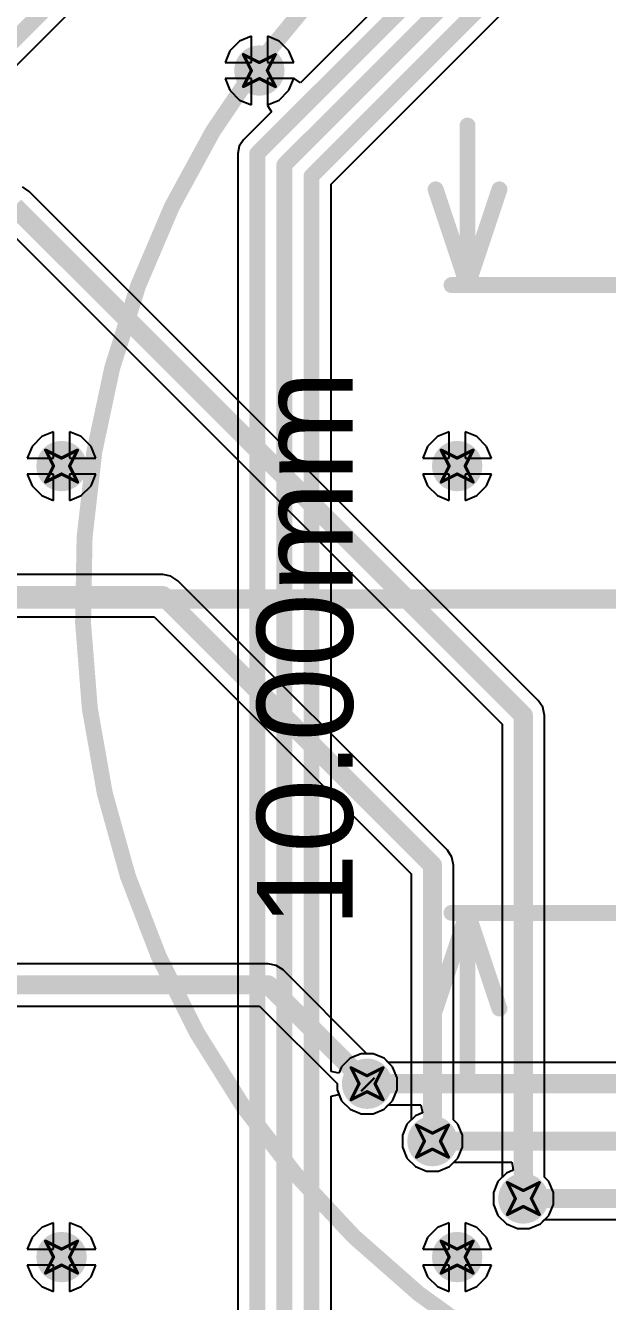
# Model space of a CAD drawing. Header units: inches. Extents: x -48 to 200, y -49 to 27.
# Drawn here: x 1.336 to 1.701, y 0.49 to 1.291 of the extents above; entities that cross this region are included whole.
import ezdxf

# ---------------------------------------------------------------- set-up
doc = ezdxf.new("R2010")
doc.units = ezdxf.units.IN
doc.header["$MEASUREMENT"] = 0
for name, color, linetype in [('Bottom Layer', 5, 'Continuous'), ('Bottom Overlay', 54, 'Continuous'), ('Bottom Solder', 6, 'Continuous'), ('Dimension', 6, 'Continuous'), ('Drill Drawing', 1, 'Continuous'), ('Top Layer', 1, 'Continuous'), ('Top Solder', 216, 'Continuous'), ('Via Holes', 16, 'Continuous')]:
    doc.layers.add(name, color=color, linetype=linetype)
doc.styles.add('Arial', font='', dxfattribs={"height": 0.2})
doc.styles.get('Arial').set_extended_font_data('Arial')

# ---------------------------------------------------------------- blocks, each defined once
blk = doc.blocks.new('RV4NAYSD503A_B_19')
at = {"layer": 'Bottom Overlay', "const_width": 0.01}
blk.add_lwpolyline([(-0.55796, 0.00126, -0.924155), (0.55517, 0.08915)], format="xyb", dxfattribs=at)

msp = doc.modelspace()

# ---------------------------------------------------------------- hatches: boundary and pattern name
at = {"layer": 'Bottom Layer'}
h = msp.add_hatch(color=5, dxfattribs=at)
edge = h.paths.add_edge_path()
edge.add_arc((1.48249, 1.26238), 0.01181, 0, 360)
h = msp.add_hatch(color=5, dxfattribs=at)
edge = h.paths.add_edge_path()
edge.add_arc((1.35847, 1.01435), 0.01181, 0, 360)
h = msp.add_hatch(color=5, dxfattribs=at)
edge = h.paths.add_edge_path()
edge.add_arc((1.6065, 1.01435), 0.01181, 0, 360)
h = msp.add_hatch(color=5, dxfattribs=at)
edge = h.paths.add_edge_path()
edge.add_arc((1.55, 0.627), 0.01181, 0, 360)
h = msp.add_hatch(color=5, dxfattribs=at)
edge = h.paths.add_edge_path()
edge.add_arc((1.591, 0.591), 0.01181, 0, 360)
h = msp.add_hatch(color=5, dxfattribs=at)
edge = h.paths.add_edge_path()
edge.add_arc((1.648, 0.555), 0.01181, 0, 360)
h = msp.add_hatch(color=5, dxfattribs=at)
edge = h.paths.add_edge_path()
edge.add_arc((1.35847, 0.51828), 0.01181, 0, 360)
h = msp.add_hatch(color=5, dxfattribs=at)
edge = h.paths.add_edge_path()
edge.add_arc((1.6065, 0.51828), 0.01181, 0, 360)
at = {"layer": 'Bottom Solder'}
h = msp.add_hatch(color=6, dxfattribs=at)
edge = h.paths.add_edge_path()
edge.add_arc((1.48249, 1.26238), 0.01581, 0, 360)
h = msp.add_hatch(color=6, dxfattribs=at)
edge = h.paths.add_edge_path()
edge.add_arc((1.35847, 1.01435), 0.01581, 0, 360)
h = msp.add_hatch(color=6, dxfattribs=at)
edge = h.paths.add_edge_path()
edge.add_arc((1.6065, 1.01435), 0.01581, 0, 360)
h = msp.add_hatch(color=6, dxfattribs=at)
edge = h.paths.add_edge_path()
edge.add_arc((1.55, 0.627), 0.01581, 0, 360)
h = msp.add_hatch(color=6, dxfattribs=at)
edge = h.paths.add_edge_path()
edge.add_arc((1.591, 0.591), 0.01581, 0, 360)
h = msp.add_hatch(color=6, dxfattribs=at)
edge = h.paths.add_edge_path()
edge.add_arc((1.648, 0.555), 0.01581, 0, 360)
h = msp.add_hatch(color=6, dxfattribs=at)
edge = h.paths.add_edge_path()
edge.add_arc((1.35847, 0.51828), 0.01581, 0, 360)
h = msp.add_hatch(color=6, dxfattribs=at)
edge = h.paths.add_edge_path()
edge.add_arc((1.6065, 0.51828), 0.01581, 0, 360)
at = {"layer": 'Top Layer'}
h = msp.add_hatch(color=1, dxfattribs=at)
edge = h.paths.add_edge_path()
edge.add_arc((1.48249, 1.26238), 0.01181, 0, 360)
h = msp.add_hatch(color=1, dxfattribs=at)
edge = h.paths.add_edge_path()
edge.add_arc((1.35847, 1.01435), 0.01181, 0, 360)
h = msp.add_hatch(color=1, dxfattribs=at)
edge = h.paths.add_edge_path()
edge.add_arc((1.6065, 1.01435), 0.01181, 0, 360)
h = msp.add_hatch(color=1, dxfattribs=at)
edge = h.paths.add_edge_path()
edge.add_arc((1.55, 0.627), 0.01181, 0, 360)
h = msp.add_hatch(color=1, dxfattribs=at)
edge = h.paths.add_edge_path()
edge.add_arc((1.591, 0.591), 0.01181, 0, 360)
h = msp.add_hatch(color=1, dxfattribs=at)
edge = h.paths.add_edge_path()
edge.add_arc((1.648, 0.555), 0.01181, 0, 360)
h = msp.add_hatch(color=1, dxfattribs=at)
edge = h.paths.add_edge_path()
edge.add_arc((1.35847, 0.51828), 0.01181, 0, 360)
h = msp.add_hatch(color=1, dxfattribs=at)
edge = h.paths.add_edge_path()
edge.add_arc((1.6065, 0.51828), 0.01181, 0, 360)
at = {"layer": 'Top Solder'}
h = msp.add_hatch(color=216, dxfattribs=at)
edge = h.paths.add_edge_path()
edge.add_arc((1.48249, 1.26238), 0.01581, 0, 360)
h = msp.add_hatch(color=216, dxfattribs=at)
edge = h.paths.add_edge_path()
edge.add_arc((1.35847, 1.01435), 0.01581, 0, 360)
h = msp.add_hatch(color=216, dxfattribs=at)
edge = h.paths.add_edge_path()
edge.add_arc((1.6065, 1.01435), 0.01581, 0, 360)
h = msp.add_hatch(color=216, dxfattribs=at)
edge = h.paths.add_edge_path()
edge.add_arc((1.55, 0.627), 0.01581, 0, 360)
h = msp.add_hatch(color=216, dxfattribs=at)
edge = h.paths.add_edge_path()
edge.add_arc((1.591, 0.591), 0.01581, 0, 360)
h = msp.add_hatch(color=216, dxfattribs=at)
edge = h.paths.add_edge_path()
edge.add_arc((1.648, 0.555), 0.01581, 0, 360)
h = msp.add_hatch(color=216, dxfattribs=at)
edge = h.paths.add_edge_path()
edge.add_arc((1.35847, 0.51828), 0.01581, 0, 360)
h = msp.add_hatch(color=216, dxfattribs=at)
edge = h.paths.add_edge_path()
edge.add_arc((1.6065, 0.51828), 0.01581, 0, 360)
at = {"layer": 'Via Holes'}
h = msp.add_hatch(color=7, dxfattribs=at)
edge = h.paths.add_edge_path()
edge.add_arc((1.48249, 1.26238), 0.00591, 0, 360)
h = msp.add_hatch(color=7, dxfattribs=at)
edge = h.paths.add_edge_path()
edge.add_arc((1.35847, 1.01435), 0.00591, 0, 360)
h = msp.add_hatch(color=7, dxfattribs=at)
edge = h.paths.add_edge_path()
edge.add_arc((1.6065, 1.01435), 0.00591, 0, 360)
h = msp.add_hatch(color=7, dxfattribs=at)
edge = h.paths.add_edge_path()
edge.add_arc((1.55, 0.627), 0.00591, 0, 360)
h = msp.add_hatch(color=7, dxfattribs=at)
edge = h.paths.add_edge_path()
edge.add_arc((1.591, 0.591), 0.00591, 0, 360)
h = msp.add_hatch(color=7, dxfattribs=at)
edge = h.paths.add_edge_path()
edge.add_arc((1.648, 0.555), 0.00591, 0, 360)
h = msp.add_hatch(color=7, dxfattribs=at)
edge = h.paths.add_edge_path()
edge.add_arc((1.35847, 0.51828), 0.00591, 0, 360)
h = msp.add_hatch(color=7, dxfattribs=at)
edge = h.paths.add_edge_path()
edge.add_arc((1.6065, 0.51828), 0.00591, 0, 360)

# ---------------------------------------------------------------- linework, layer by layer
at = {"layer": 'Bottom Layer'}
for p, q in [((1.47013, 1.28087), (1.464, 1.27473)), ((1.47749, 1.28391), (1.47013, 1.28087)), ((1.47749, 1.26738), (1.47749, 1.28391)), ((1.49484, 1.28087), (1.48749, 1.28391)), ((1.48749, 1.28391), (1.48749, 1.26738)), ((1.50098, 1.27473), (1.49484, 1.28087)), ((1.464, 1.27473), (1.46095, 1.26738)), ((1.50403, 1.26738), (1.50098, 1.27473)), ((1.46095, 1.26738), (1.47749, 1.26738)), ((1.48749, 1.26738), (1.50403, 1.26738)), ((1.47749, 1.25738), (1.46095, 1.25738)), ((1.46095, 1.25738), (1.464, 1.25002)), ((1.47749, 1.24084), (1.47749, 1.25738)), ((1.50403, 1.25738), (1.48749, 1.25738)), ((1.48749, 1.25738), (1.48749, 1.24084)), ((1.50098, 1.25002), (1.50403, 1.25738)), ((1.464, 1.25002), (1.47013, 1.24389)), ((1.49484, 1.24389), (1.50098, 1.25002)), ((1.47013, 1.24389), (1.47749, 1.24084)), ((1.48749, 1.24084), (1.49484, 1.24389)), ((1.3382, 1.18654), (1.3339, 1.18941)), ((1.65737, 0.86737), (1.3382, 1.18654)), ((1.32334, 1.16391), (1.63475, 0.85251)), ((1.34612, 1.03284), (1.33998, 1.0267)), ((1.35347, 1.03588), (1.34612, 1.03284)), ((1.35347, 1.01935), (1.35347, 1.03588)), ((1.37083, 1.03284), (1.36347, 1.03588)), ((1.36347, 1.03588), (1.36347, 1.01935)), ((1.37696, 1.0267), (1.37083, 1.03284)), ((1.59415, 1.03284), (1.58801, 1.0267)), ((1.6015, 1.03588), (1.59415, 1.03284)), ((1.6015, 1.01935), (1.6015, 1.03588)), ((1.61886, 1.03284), (1.6115, 1.03588)), ((1.6115, 1.03588), (1.6115, 1.01935)), ((1.62499, 1.0267), (1.61886, 1.03284)), ((1.33998, 1.0267), (1.33694, 1.01935)), ((1.38001, 1.01935), (1.37696, 1.0267)), ((1.58801, 1.0267), (1.58497, 1.01935)), ((1.62804, 1.01935), (1.62499, 1.0267)), ((1.33694, 1.01935), (1.35347, 1.01935)), ((1.36347, 1.01935), (1.38001, 1.01935)), ((1.58497, 1.01935), (1.6015, 1.01935)), ((1.6115, 1.01935), (1.62804, 1.01935)), ((1.35347, 1.00935), (1.33694, 1.00935)), ((1.33694, 1.00935), (1.33998, 1.00199)), ((1.35347, 0.99281), (1.35347, 1.00935)), ((1.38001, 1.00935), (1.36347, 1.00935)), ((1.36347, 1.00935), (1.36347, 0.99281)), ((1.37696, 1.00199), (1.38001, 1.00935)), ((1.6015, 1.00935), (1.58497, 1.00935)), ((1.58497, 1.00935), (1.58801, 1.00199)), ((1.6015, 0.99281), (1.6015, 1.00935)), ((1.62804, 1.00935), (1.6115, 1.00935)), ((1.6115, 1.00935), (1.6115, 0.99281)), ((1.62499, 1.00199), (1.62804, 1.00935)), ((1.33998, 1.00199), (1.34612, 0.99586)), ((1.37083, 0.99586), (1.37696, 1.00199)), ((1.58801, 1.00199), (1.59415, 0.99586)), ((1.61886, 0.99586), (1.62499, 1.00199)), ((1.34612, 0.99586), (1.35347, 0.99281)), ((1.36347, 0.99281), (1.37083, 0.99586)), ((1.59415, 0.99586), (1.6015, 0.99281)), ((1.6115, 0.99281), (1.61886, 0.99586)), ((1.422, 0.94633), (1.27735, 0.94633)), ((1.42707, 0.94532), (1.422, 0.94633)), ((1.43137, 0.94245), (1.42707, 0.94532)), ((1.60037, 0.77345), (1.43137, 0.94245)), ((1.27735, 0.91982), (1.41651, 0.91982)), ((1.41651, 0.91982), (1.57775, 0.75858)), ((1.66025, 0.86307), (1.65737, 0.86737)), ((1.66125, 0.858), (1.66025, 0.86307)), ((1.66125, 0.56835), (1.66125, 0.858)), ((1.63475, 0.85251), (1.63475, 0.56835)), ((1.60325, 0.76915), (1.60037, 0.77345)), ((1.60425, 0.76407), (1.60325, 0.76915)), ((1.60425, 0.60435), (1.60425, 0.76407)), ((1.57775, 0.75858), (1.57775, 0.60435)), ((1.48802, 0.70223), (1.29694, 0.70223)), ((1.49309, 0.70123), (1.48802, 0.70223)), ((1.49739, 0.69835), (1.49309, 0.70123)), ((1.54993, 0.64581), (1.49739, 0.69835)), ((1.29694, 0.67573), (1.48253, 0.67573)), ((1.48253, 0.67573), (1.53119, 0.62707)), ((1.55374, 0.64581), (1.54993, 0.64581)), ((1.56066, 0.64295), (1.55374, 0.64581)), ((1.56595, 0.63766), (1.56066, 0.64295)), ((1.56881, 0.63074), (1.56595, 0.63766)), ((1.53119, 0.62707), (1.53119, 0.62326)), ((1.56881, 0.62326), (1.56881, 0.63074)), ((1.53119, 0.62326), (1.53405, 0.61634)), ((1.53405, 0.61634), (1.53934, 0.61105)), ((1.56066, 0.61105), (1.56595, 0.61634)), ((1.56595, 0.61634), (1.56881, 0.62326)), ((1.53934, 0.61105), (1.54626, 0.60819)), ((1.54626, 0.60819), (1.55374, 0.60819)), ((1.55374, 0.60819), (1.56066, 0.61105)), ((1.57505, 0.60166), (1.57219, 0.59474)), ((1.57775, 0.60435), (1.57505, 0.60166)), ((1.60695, 0.60166), (1.60425, 0.60435)), ((1.60981, 0.59474), (1.60695, 0.60166)), ((1.57219, 0.59474), (1.57219, 0.58726)), ((1.60981, 0.58726), (1.60981, 0.59474)), ((1.57219, 0.58726), (1.57505, 0.58034)), ((1.60695, 0.58034), (1.60981, 0.58726)), ((1.57505, 0.58034), (1.58034, 0.57505)), ((1.60166, 0.57505), (1.60695, 0.58034)), ((1.58034, 0.57505), (1.58726, 0.57219)), ((1.58726, 0.57219), (1.59474, 0.57219)), ((1.59474, 0.57219), (1.60166, 0.57505)), ((1.63475, 0.56835), (1.63205, 0.56566)), ((1.66395, 0.56566), (1.66125, 0.56835)), ((1.63205, 0.56566), (1.62919, 0.55874)), ((1.66681, 0.55874), (1.66395, 0.56566)), ((1.62919, 0.55874), (1.62919, 0.55126)), ((1.66681, 0.55126), (1.66681, 0.55874)), ((1.62919, 0.55126), (1.63205, 0.54434)), ((1.63205, 0.54434), (1.63734, 0.53905)), ((1.65866, 0.53905), (1.66395, 0.54434)), ((1.66395, 0.54434), (1.66681, 0.55126)), ((1.34612, 0.53677), (1.33998, 0.53064)), ((1.35347, 0.53982), (1.34612, 0.53677)), ((1.35347, 0.52328), (1.35347, 0.53982)), ((1.37083, 0.53677), (1.36347, 0.53982)), ((1.36347, 0.53982), (1.36347, 0.52328)), ((1.37696, 0.53064), (1.37083, 0.53677)), ((1.59415, 0.53677), (1.58801, 0.53064)), ((1.6015, 0.53982), (1.59415, 0.53677)), ((1.6015, 0.52328), (1.6015, 0.53982)), ((1.61886, 0.53677), (1.6115, 0.53982)), ((1.6115, 0.53982), (1.6115, 0.52328)), ((1.62499, 0.53064), (1.61886, 0.53677)), ((1.63734, 0.53905), (1.64426, 0.53619)), ((1.64426, 0.53619), (1.65174, 0.53619)), ((1.65174, 0.53619), (1.65866, 0.53905)), ((1.33998, 0.53064), (1.33694, 0.52328)), ((1.38001, 0.52328), (1.37696, 0.53064)), ((1.58801, 0.53064), (1.58497, 0.52328)), ((1.62804, 0.52328), (1.62499, 0.53064)), ((1.33694, 0.52328), (1.35347, 0.52328)), ((1.36347, 0.52328), (1.38001, 0.52328)), ((1.58497, 0.52328), (1.6015, 0.52328)), ((1.6115, 0.52328), (1.62804, 0.52328)), ((1.35347, 0.51328), (1.33694, 0.51328)), ((1.33694, 0.51328), (1.33998, 0.50593)), ((1.35347, 0.49675), (1.35347, 0.51328)), ((1.38001, 0.51328), (1.36347, 0.51328)), ((1.36347, 0.51328), (1.36347, 0.49675)), ((1.37696, 0.50593), (1.38001, 0.51328)), ((1.6015, 0.51328), (1.58497, 0.51328)), ((1.58497, 0.51328), (1.58801, 0.50593)), ((1.6015, 0.49675), (1.6015, 0.51328)), ((1.62804, 0.51328), (1.6115, 0.51328)), ((1.6115, 0.51328), (1.6115, 0.49675)), ((1.62499, 0.50593), (1.62804, 0.51328)), ((1.33998, 0.50593), (1.34612, 0.49979)), ((1.37083, 0.49979), (1.37696, 0.50593)), ((1.58801, 0.50593), (1.59415, 0.49979)), ((1.61886, 0.49979), (1.62499, 0.50593)), ((1.34612, 0.49979), (1.35347, 0.49675)), ((1.36347, 0.49675), (1.37083, 0.49979)), ((1.59415, 0.49979), (1.6015, 0.49675)), ((1.6115, 0.49675), (1.61886, 0.49979))]:
    msp.add_line(p, q, dxfattribs=at)
at = {"layer": 'Bottom Layer', "const_width": 0.012}
for points in [[(1.32883, 1.17717), (1.648, 0.858)], [(1.12426, 0.93307), (1.422, 0.93307)], [(1.422, 0.93307), (1.591, 0.76407)], [(1.648, 0.555), (1.648, 0.858)], [(1.591, 0.591), (1.591, 0.76407)], [(1.14386, 0.68898), (1.48802, 0.68898)], [(1.48802, 0.68898), (1.55, 0.627)], [(1.55, 0.627), (1.551, 0.626)], [(1.551, 0.626), (1.553, 0.626)]]:
    msp.add_lwpolyline(points, dxfattribs=at)
at = {"layer": 'Bottom Layer', "const_width": 0.006}
for points in [[(1.419, 0.93307, 1), (1.425, 0.93307, 1)], [(1.419, 0.93307, 1), (1.425, 0.93307, 1)], [(1.645, 0.858, 1), (1.651, 0.858, 1)], [(1.645, 0.858, 1), (1.651, 0.858, 1)], [(1.588, 0.76407, 1), (1.594, 0.76407, 1)], [(1.588, 0.76407, 1), (1.594, 0.76407, 1)], [(1.48502, 0.68898, 1), (1.49102, 0.68898, 1)], [(1.48502, 0.68898, 1), (1.49102, 0.68898, 1)], [(1.547, 0.627, 1), (1.553, 0.627, 1)], [(1.547, 0.627, 1), (1.553, 0.627, 1)], [(1.548, 0.626, 1), (1.554, 0.626, 1)], [(1.548, 0.626, 1), (1.554, 0.626, 1)], [(1.55, 0.626, 1), (1.556, 0.626, 1)], [(1.588, 0.591, 1), (1.594, 0.591, 1)], [(1.645, 0.555, 1), (1.651, 0.555, 1)]]:
    msp.add_lwpolyline(points, format="xyb", close=True, dxfattribs=at)
at = {"layer": 'Dimension'}
for points, const_width in [([(1.613, 1.12785), (1.613, 1.22785)], 0.01), ([(1.593, 1.18785), (1.613, 1.12785)], 0.01), ([(1.613, 1.12785), (1.633, 1.18785)], 0.01), ([(1.603, 1.12785), (1.933, 1.12785)], 0.01), ([(-0.067, 0.931), (3.933, 0.931)], 0.012), ([(1.593, 0.67415), (1.613, 0.73415)], 0.01), ([(1.603, 0.73415), (1.933, 0.73415)], 0.01), ([(1.613, 0.73415), (1.633, 0.67415)], 0.01), ([(1.613, 0.63415), (1.613, 0.73415)], 0.01)]:
    msp.add_lwpolyline(points, dxfattribs=dict(at, const_width=const_width))
at = {"layer": 'Dimension', "const_width": 0.005}
for points in [[(1.6105, 1.22785, 1), (1.6155, 1.22785, 1)], [(1.5905, 1.18785, 1), (1.5955, 1.18785, 1)], [(1.6305, 1.18785, 1), (1.6355, 1.18785, 1)], [(1.6005, 1.12785, 1), (1.6055, 1.12785, 1)], [(1.6105, 1.12785, 1), (1.6155, 1.12785, 1)], [(1.6105, 1.12785, 1), (1.6155, 1.12785, 1)], [(1.6105, 1.12785, 1), (1.6155, 1.12785, 1)], [(1.6005, 0.73415, 1), (1.6055, 0.73415, 1)], [(1.6105, 0.73415, 1), (1.6155, 0.73415, 1)], [(1.6105, 0.73415, 1), (1.6155, 0.73415, 1)], [(1.6105, 0.73415, 1), (1.6155, 0.73415, 1)], [(1.5905, 0.67415, 1), (1.5955, 0.67415, 1)], [(1.6305, 0.67415, 1), (1.6355, 0.67415, 1)], [(1.6105, 0.63415, 1), (1.6155, 0.63415, 1)]]:
    msp.add_lwpolyline(points, format="xyb", close=True, dxfattribs=at)
at = {"layer": 'Drill Drawing', "const_width": 0.002}
for points in [[(1.47249, 1.27238), (1.48249, 1.26738)], [(1.47249, 1.27238), (1.47749, 1.26238)], [(1.48249, 1.26738), (1.49249, 1.27238)], [(1.48749, 1.26238), (1.49249, 1.27238)], [(1.47249, 1.25238), (1.47749, 1.26238)], [(1.47249, 1.25238), (1.48249, 1.25738)], [(1.48249, 1.25738), (1.49249, 1.25238)], [(1.48749, 1.26238), (1.49249, 1.25238)], [(1.34847, 1.02435), (1.35847, 1.01935)], [(1.34847, 1.02435), (1.35347, 1.01435)], [(1.35847, 1.01935), (1.36847, 1.02435)], [(1.36347, 1.01435), (1.36847, 1.02435)], [(1.5965, 1.02435), (1.6065, 1.01935)], [(1.5965, 1.02435), (1.6015, 1.01435)], [(1.6065, 1.01935), (1.6165, 1.02435)], [(1.6115, 1.01435), (1.6165, 1.02435)], [(1.34847, 1.00435), (1.35347, 1.01435)], [(1.34847, 1.00435), (1.35847, 1.00935)], [(1.35847, 1.00935), (1.36847, 1.00435)], [(1.36347, 1.01435), (1.36847, 1.00435)], [(1.5965, 1.00435), (1.6015, 1.01435)], [(1.5965, 1.00435), (1.6065, 1.00935)], [(1.6065, 1.00935), (1.6165, 1.00435)], [(1.6115, 1.01435), (1.6165, 1.00435)], [(1.54, 0.637), (1.55, 0.632)], [(1.54, 0.637), (1.545, 0.627)], [(1.55, 0.632), (1.56, 0.637)], [(1.555, 0.627), (1.56, 0.637)], [(1.54, 0.617), (1.545, 0.627)], [(1.555, 0.627), (1.56, 0.617)], [(1.54, 0.617), (1.55, 0.622)], [(1.55, 0.622), (1.56, 0.617)], [(1.581, 0.601), (1.591, 0.596)], [(1.581, 0.601), (1.586, 0.591)], [(1.591, 0.596), (1.601, 0.601)], [(1.596, 0.591), (1.601, 0.601)], [(1.581, 0.581), (1.586, 0.591)], [(1.581, 0.581), (1.591, 0.586)], [(1.591, 0.586), (1.601, 0.581)], [(1.596, 0.591), (1.601, 0.581)], [(1.638, 0.565), (1.648, 0.56)], [(1.638, 0.565), (1.643, 0.555)], [(1.648, 0.56), (1.658, 0.565)], [(1.653, 0.555), (1.658, 0.565)], [(1.638, 0.545), (1.643, 0.555)], [(1.653, 0.555), (1.658, 0.545)], [(1.638, 0.545), (1.648, 0.55)], [(1.648, 0.55), (1.658, 0.545)], [(1.34847, 0.52828), (1.35847, 0.52328)], [(1.34847, 0.52828), (1.35347, 0.51828)], [(1.35847, 0.52328), (1.36847, 0.52828)], [(1.36347, 0.51828), (1.36847, 0.52828)], [(1.5965, 0.52828), (1.6065, 0.52328)], [(1.5965, 0.52828), (1.6015, 0.51828)], [(1.6065, 0.52328), (1.6165, 0.52828)], [(1.6115, 0.51828), (1.6165, 0.52828)], [(1.34847, 0.50828), (1.35347, 0.51828)], [(1.34847, 0.50828), (1.35847, 0.51328)], [(1.35847, 0.51328), (1.36847, 0.50828)], [(1.36347, 0.51828), (1.36847, 0.50828)], [(1.5965, 0.50828), (1.6015, 0.51828)], [(1.5965, 0.50828), (1.6065, 0.51328)], [(1.6065, 0.51328), (1.6165, 0.50828)], [(1.6115, 0.51828), (1.6165, 0.50828)]]:
    msp.add_lwpolyline(points, dxfattribs=at)
at = {"layer": 'Drill Drawing', "const_width": 0.001}
for points in [[(1.47199, 1.27238, 1), (1.47299, 1.27238, 1)], [(1.47199, 1.27238, 1), (1.47299, 1.27238, 1)], [(1.49199, 1.27238, 1), (1.49299, 1.27238, 1)], [(1.49199, 1.27238, 1), (1.49299, 1.27238, 1)], [(1.48199, 1.26738, 1), (1.48299, 1.26738, 1)], [(1.48199, 1.26738, 1), (1.48299, 1.26738, 1)], [(1.47699, 1.26238, 1), (1.47799, 1.26238, 1)], [(1.47699, 1.26238, 1), (1.47799, 1.26238, 1)], [(1.48199, 1.25738, 1), (1.48299, 1.25738, 1)], [(1.48199, 1.25738, 1), (1.48299, 1.25738, 1)], [(1.48699, 1.26238, 1), (1.48799, 1.26238, 1)], [(1.48699, 1.26238, 1), (1.48799, 1.26238, 1)], [(1.47199, 1.25238, 1), (1.47299, 1.25238, 1)], [(1.47199, 1.25238, 1), (1.47299, 1.25238, 1)], [(1.49199, 1.25238, 1), (1.49299, 1.25238, 1)], [(1.49199, 1.25238, 1), (1.49299, 1.25238, 1)], [(1.34797, 1.02435, 1), (1.34897, 1.02435, 1)], [(1.34797, 1.02435, 1), (1.34897, 1.02435, 1)], [(1.36797, 1.02435, 1), (1.36897, 1.02435, 1)], [(1.36797, 1.02435, 1), (1.36897, 1.02435, 1)], [(1.596, 1.02435, 1), (1.597, 1.02435, 1)], [(1.596, 1.02435, 1), (1.597, 1.02435, 1)], [(1.616, 1.02435, 1), (1.617, 1.02435, 1)], [(1.616, 1.02435, 1), (1.617, 1.02435, 1)], [(1.35797, 1.01935, 1), (1.35897, 1.01935, 1)], [(1.35797, 1.01935, 1), (1.35897, 1.01935, 1)], [(1.606, 1.01935, 1), (1.607, 1.01935, 1)], [(1.606, 1.01935, 1), (1.607, 1.01935, 1)], [(1.35297, 1.01435, 1), (1.35397, 1.01435, 1)], [(1.35297, 1.01435, 1), (1.35397, 1.01435, 1)], [(1.35797, 1.00935, 1), (1.35897, 1.00935, 1)], [(1.35797, 1.00935, 1), (1.35897, 1.00935, 1)], [(1.36297, 1.01435, 1), (1.36397, 1.01435, 1)], [(1.36297, 1.01435, 1), (1.36397, 1.01435, 1)], [(1.601, 1.01435, 1), (1.602, 1.01435, 1)], [(1.601, 1.01435, 1), (1.602, 1.01435, 1)], [(1.606, 1.00935, 1), (1.607, 1.00935, 1)], [(1.606, 1.00935, 1), (1.607, 1.00935, 1)], [(1.611, 1.01435, 1), (1.612, 1.01435, 1)], [(1.611, 1.01435, 1), (1.612, 1.01435, 1)], [(1.34797, 1.00435, 1), (1.34897, 1.00435, 1)], [(1.34797, 1.00435, 1), (1.34897, 1.00435, 1)], [(1.36797, 1.00435, 1), (1.36897, 1.00435, 1)], [(1.36797, 1.00435, 1), (1.36897, 1.00435, 1)], [(1.596, 1.00435, 1), (1.597, 1.00435, 1)], [(1.596, 1.00435, 1), (1.597, 1.00435, 1)], [(1.616, 1.00435, 1), (1.617, 1.00435, 1)], [(1.616, 1.00435, 1), (1.617, 1.00435, 1)], [(1.5395, 0.637, 1), (1.5405, 0.637, 1)], [(1.5395, 0.637, 1), (1.5405, 0.637, 1)], [(1.5495, 0.632, 1), (1.5505, 0.632, 1)], [(1.5495, 0.632, 1), (1.5505, 0.632, 1)], [(1.5595, 0.637, 1), (1.5605, 0.637, 1)], [(1.5595, 0.637, 1), (1.5605, 0.637, 1)], [(1.5445, 0.627, 1), (1.5455, 0.627, 1)], [(1.5445, 0.627, 1), (1.5455, 0.627, 1)], [(1.5545, 0.627, 1), (1.5555, 0.627, 1)], [(1.5545, 0.627, 1), (1.5555, 0.627, 1)], [(1.5395, 0.617, 1), (1.5405, 0.617, 1)], [(1.5395, 0.617, 1), (1.5405, 0.617, 1)], [(1.5495, 0.622, 1), (1.5505, 0.622, 1)], [(1.5495, 0.622, 1), (1.5505, 0.622, 1)], [(1.5595, 0.617, 1), (1.5605, 0.617, 1)], [(1.5595, 0.617, 1), (1.5605, 0.617, 1)], [(1.5805, 0.601, 1), (1.5815, 0.601, 1)], [(1.5805, 0.601, 1), (1.5815, 0.601, 1)], [(1.6005, 0.601, 1), (1.6015, 0.601, 1)], [(1.6005, 0.601, 1), (1.6015, 0.601, 1)], [(1.5905, 0.596, 1), (1.5915, 0.596, 1)], [(1.5905, 0.596, 1), (1.5915, 0.596, 1)], [(1.5855, 0.591, 1), (1.5865, 0.591, 1)], [(1.5855, 0.591, 1), (1.5865, 0.591, 1)], [(1.5905, 0.586, 1), (1.5915, 0.586, 1)], [(1.5905, 0.586, 1), (1.5915, 0.586, 1)], [(1.5955, 0.591, 1), (1.5965, 0.591, 1)], [(1.5955, 0.591, 1), (1.5965, 0.591, 1)], [(1.5805, 0.581, 1), (1.5815, 0.581, 1)], [(1.5805, 0.581, 1), (1.5815, 0.581, 1)], [(1.6005, 0.581, 1), (1.6015, 0.581, 1)], [(1.6005, 0.581, 1), (1.6015, 0.581, 1)], [(1.6375, 0.565, 1), (1.6385, 0.565, 1)], [(1.6375, 0.565, 1), (1.6385, 0.565, 1)], [(1.6475, 0.56, 1), (1.6485, 0.56, 1)], [(1.6475, 0.56, 1), (1.6485, 0.56, 1)], [(1.6575, 0.565, 1), (1.6585, 0.565, 1)], [(1.6575, 0.565, 1), (1.6585, 0.565, 1)], [(1.6425, 0.555, 1), (1.6435, 0.555, 1)], [(1.6425, 0.555, 1), (1.6435, 0.555, 1)], [(1.6525, 0.555, 1), (1.6535, 0.555, 1)], [(1.6525, 0.555, 1), (1.6535, 0.555, 1)], [(1.6375, 0.545, 1), (1.6385, 0.545, 1)], [(1.6375, 0.545, 1), (1.6385, 0.545, 1)], [(1.6475, 0.55, 1), (1.6485, 0.55, 1)], [(1.6475, 0.55, 1), (1.6485, 0.55, 1)], [(1.6575, 0.545, 1), (1.6585, 0.545, 1)], [(1.6575, 0.545, 1), (1.6585, 0.545, 1)], [(1.34797, 0.52828, 1), (1.34897, 0.52828, 1)], [(1.34797, 0.52828, 1), (1.34897, 0.52828, 1)], [(1.36797, 0.52828, 1), (1.36897, 0.52828, 1)], [(1.36797, 0.52828, 1), (1.36897, 0.52828, 1)], [(1.596, 0.52828, 1), (1.597, 0.52828, 1)], [(1.596, 0.52828, 1), (1.597, 0.52828, 1)], [(1.616, 0.52828, 1), (1.617, 0.52828, 1)], [(1.616, 0.52828, 1), (1.617, 0.52828, 1)], [(1.35797, 0.52328, 1), (1.35897, 0.52328, 1)], [(1.35797, 0.52328, 1), (1.35897, 0.52328, 1)], [(1.606, 0.52328, 1), (1.607, 0.52328, 1)], [(1.606, 0.52328, 1), (1.607, 0.52328, 1)], [(1.35297, 0.51828, 1), (1.35397, 0.51828, 1)], [(1.35297, 0.51828, 1), (1.35397, 0.51828, 1)], [(1.35797, 0.51328, 1), (1.35897, 0.51328, 1)], [(1.35797, 0.51328, 1), (1.35897, 0.51328, 1)], [(1.36297, 0.51828, 1), (1.36397, 0.51828, 1)], [(1.36297, 0.51828, 1), (1.36397, 0.51828, 1)], [(1.601, 0.51828, 1), (1.602, 0.51828, 1)], [(1.601, 0.51828, 1), (1.602, 0.51828, 1)], [(1.606, 0.51328, 1), (1.607, 0.51328, 1)], [(1.606, 0.51328, 1), (1.607, 0.51328, 1)], [(1.611, 0.51828, 1), (1.612, 0.51828, 1)], [(1.611, 0.51828, 1), (1.612, 0.51828, 1)], [(1.34797, 0.50828, 1), (1.34897, 0.50828, 1)], [(1.34797, 0.50828, 1), (1.34897, 0.50828, 1)], [(1.36797, 0.50828, 1), (1.36897, 0.50828, 1)], [(1.36797, 0.50828, 1), (1.36897, 0.50828, 1)], [(1.596, 0.50828, 1), (1.597, 0.50828, 1)], [(1.596, 0.50828, 1), (1.597, 0.50828, 1)], [(1.616, 0.50828, 1), (1.617, 0.50828, 1)], [(1.616, 0.50828, 1), (1.617, 0.50828, 1)]]:
    msp.add_lwpolyline(points, format="xyb", close=True, dxfattribs=at)
at = {"layer": 'Top Layer'}
for p, q in [((1.90191, 1.64829), (1.50834, 1.25472)), ((1.28024, 1.21568), (1.69032, 1.62576)), ((1.52742, 1.19112), (1.95765, 1.62135)), ((1.47013, 1.28087), (1.464, 1.27473)), ((1.47749, 1.28391), (1.47013, 1.28087)), ((1.47749, 1.26738), (1.47749, 1.28391)), ((1.49484, 1.28087), (1.48749, 1.28391)), ((1.48749, 1.28391), (1.48749, 1.26738)), ((1.50098, 1.27473), (1.49484, 1.28087)), ((1.464, 1.27473), (1.46095, 1.26738)), ((1.50403, 1.26738), (1.50098, 1.27473)), ((1.46095, 1.26738), (1.47749, 1.26738)), ((1.48749, 1.26738), (1.50403, 1.26738)), ((1.47749, 1.25738), (1.46095, 1.25738)), ((1.46095, 1.25738), (1.464, 1.25002)), ((1.47749, 1.24084), (1.47749, 1.25738)), ((1.50437, 1.25738), (1.48749, 1.25738)), ((1.48749, 1.25738), (1.48749, 1.2405)), ((1.50834, 1.25472), (1.50437, 1.25738)), ((1.464, 1.25002), (1.47013, 1.24389)), ((1.47013, 1.24389), (1.47749, 1.24084)), ((1.48749, 1.2405), (1.49014, 1.23653)), ((1.49014, 1.23653), (1.47254, 1.21892)), ((1.47254, 1.21892), (1.46989, 1.21495)), ((1.46989, 1.21495), (1.46895, 1.21027)), ((1.46895, 1.21027), (1.46895, 0.23781)), ((1.52742, 0.63472), (1.52742, 1.19112)), ((1.34612, 1.03284), (1.33998, 1.0267)), ((1.35347, 1.03588), (1.34612, 1.03284)), ((1.35347, 1.01935), (1.35347, 1.03588)), ((1.37083, 1.03284), (1.36347, 1.03588)), ((1.36347, 1.03588), (1.36347, 1.01935)), ((1.37696, 1.0267), (1.37083, 1.03284)), ((1.59415, 1.03284), (1.58801, 1.0267)), ((1.6015, 1.03588), (1.59415, 1.03284)), ((1.6015, 1.01935), (1.6015, 1.03588)), ((1.61886, 1.03284), (1.6115, 1.03588)), ((1.6115, 1.03588), (1.6115, 1.01935)), ((1.62499, 1.0267), (1.61886, 1.03284)), ((1.33998, 1.0267), (1.33694, 1.01935)), ((1.38001, 1.01935), (1.37696, 1.0267)), ((1.58801, 1.0267), (1.58497, 1.01935)), ((1.62804, 1.01935), (1.62499, 1.0267)), ((1.33694, 1.01935), (1.35347, 1.01935)), ((1.36347, 1.01935), (1.38001, 1.01935)), ((1.58497, 1.01935), (1.6015, 1.01935)), ((1.6115, 1.01935), (1.62804, 1.01935)), ((1.35347, 1.00935), (1.33694, 1.00935)), ((1.33694, 1.00935), (1.33998, 1.00199)), ((1.35347, 0.99281), (1.35347, 1.00935)), ((1.38001, 1.00935), (1.36347, 1.00935)), ((1.36347, 1.00935), (1.36347, 0.99281)), ((1.37696, 1.00199), (1.38001, 1.00935)), ((1.6015, 1.00935), (1.58497, 1.00935)), ((1.58497, 1.00935), (1.58801, 1.00199)), ((1.6015, 0.99281), (1.6015, 1.00935)), ((1.62804, 1.00935), (1.6115, 1.00935)), ((1.6115, 1.00935), (1.6115, 0.99281)), ((1.62499, 1.00199), (1.62804, 1.00935)), ((1.33998, 1.00199), (1.34612, 0.99586)), ((1.37083, 0.99586), (1.37696, 1.00199)), ((1.58801, 1.00199), (1.59415, 0.99586)), ((1.61886, 0.99586), (1.62499, 1.00199)), ((1.34612, 0.99586), (1.35347, 0.99281)), ((1.36347, 0.99281), (1.37083, 0.99586)), ((1.59415, 0.99586), (1.6015, 0.99281)), ((1.6115, 0.99281), (1.61886, 0.99586)), ((1.53934, 0.64295), (1.53405, 0.63766)), ((1.54626, 0.64581), (1.53934, 0.64295)), ((1.55374, 0.64581), (1.54626, 0.64581)), ((1.56066, 0.64295), (1.55374, 0.64581)), ((1.56335, 0.64025), (1.56066, 0.64295)), ((2.08651, 0.64025), (1.56335, 0.64025)), ((1.53242, 0.63372), (1.52742, 0.63472)), ((1.53405, 0.63766), (1.53242, 0.63372)), ((1.52742, 0.61928), (1.53242, 0.62028)), ((1.52742, 0.48031), (1.52742, 0.61928)), ((1.53242, 0.62028), (1.53405, 0.61634)), ((1.53405, 0.61634), (1.53934, 0.61105)), ((1.53934, 0.61105), (1.54626, 0.60819)), ((1.54626, 0.60819), (1.55374, 0.60819)), ((1.55374, 0.60819), (1.56066, 0.61105)), ((1.56066, 0.61105), (1.56335, 0.61375)), ((1.56335, 0.61375), (1.58369, 0.61375)), ((1.58469, 0.60875), (1.58034, 0.60695)), ((1.58369, 0.61375), (1.58469, 0.60875)), ((1.57505, 0.60166), (1.57219, 0.59474)), ((1.58034, 0.60695), (1.57505, 0.60166)), ((1.57219, 0.59474), (1.57219, 0.58726)), ((1.57219, 0.58726), (1.57505, 0.58034)), ((1.57505, 0.58034), (1.58034, 0.57505)), ((1.60166, 0.57505), (1.60435, 0.57775)), ((1.60435, 0.57775), (1.64069, 0.57775)), ((1.64069, 0.57775), (1.64169, 0.57275)), ((1.58034, 0.57505), (1.58726, 0.57219)), ((1.58726, 0.57219), (1.59474, 0.57219)), ((1.59474, 0.57219), (1.60166, 0.57505)), ((1.63734, 0.57095), (1.63205, 0.56566)), ((1.64169, 0.57275), (1.63734, 0.57095)), ((1.63205, 0.56566), (1.62919, 0.55874)), ((1.62919, 0.55874), (1.62919, 0.55126)), ((1.62919, 0.55126), (1.63205, 0.54434)), ((1.63205, 0.54434), (1.63734, 0.53905)), ((1.34612, 0.53677), (1.33998, 0.53064)), ((1.35347, 0.53982), (1.34612, 0.53677)), ((1.35347, 0.52328), (1.35347, 0.53982)), ((1.37083, 0.53677), (1.36347, 0.53982)), ((1.36347, 0.53982), (1.36347, 0.52328)), ((1.37696, 0.53064), (1.37083, 0.53677)), ((1.59415, 0.53677), (1.58801, 0.53064)), ((1.6015, 0.53982), (1.59415, 0.53677)), ((1.6015, 0.52328), (1.6015, 0.53982)), ((1.61886, 0.53677), (1.6115, 0.53982)), ((1.6115, 0.53982), (1.6115, 0.52328)), ((1.62499, 0.53064), (1.61886, 0.53677)), ((1.63734, 0.53905), (1.64426, 0.53619)), ((1.64426, 0.53619), (1.65174, 0.53619)), ((1.65174, 0.53619), (1.65866, 0.53905)), ((1.65866, 0.53905), (1.66135, 0.54175)), ((1.66135, 0.54175), (1.84112, 0.54175)), ((1.33998, 0.53064), (1.33694, 0.52328)), ((1.38001, 0.52328), (1.37696, 0.53064)), ((1.58801, 0.53064), (1.58497, 0.52328)), ((1.62804, 0.52328), (1.62499, 0.53064)), ((1.33694, 0.52328), (1.35347, 0.52328)), ((1.36347, 0.52328), (1.38001, 0.52328)), ((1.58497, 0.52328), (1.6015, 0.52328)), ((1.6115, 0.52328), (1.62804, 0.52328)), ((1.35347, 0.51328), (1.33694, 0.51328)), ((1.33694, 0.51328), (1.33998, 0.50593)), ((1.35347, 0.49675), (1.35347, 0.51328)), ((1.38001, 0.51328), (1.36347, 0.51328)), ((1.36347, 0.51328), (1.36347, 0.49675)), ((1.37696, 0.50593), (1.38001, 0.51328)), ((1.6015, 0.51328), (1.58497, 0.51328)), ((1.58497, 0.51328), (1.58801, 0.50593)), ((1.6015, 0.49675), (1.6015, 0.51328)), ((1.62804, 0.51328), (1.6115, 0.51328)), ((1.6115, 0.51328), (1.6115, 0.49675)), ((1.62499, 0.50593), (1.62804, 0.51328)), ((1.33998, 0.50593), (1.34612, 0.49979)), ((1.37083, 0.49979), (1.37696, 0.50593)), ((1.58801, 0.50593), (1.59415, 0.49979)), ((1.61886, 0.49979), (1.62499, 0.50593)), ((1.34612, 0.49979), (1.35347, 0.49675)), ((1.36347, 0.49675), (1.37083, 0.49979)), ((1.59415, 0.49979), (1.6015, 0.49675)), ((1.6115, 0.49675), (1.61886, 0.49979))]:
    msp.add_line(p, q, dxfattribs=at)
for points, const_width in [([(1.268, 1.22075), (1.68525, 1.638)], 0.01), ([(1.48119, 1.21027), (1.91414, 1.64323)], 0.01), ([(1.49819, 1.20323), (1.932, 1.63704)], 0.01), ([(1.51519, 1.19619), (1.949, 1.63)], 0.01), ([(1.48119, 0.23781), (1.48119, 1.21027)], 0.01), ([(1.49819, 0.24681), (1.49819, 1.20323)], 0.01), ([(1.51519, 0.25891), (1.51519, 1.19619)], 0.01), ([(1.55, 0.627), (2.092, 0.627)], 0.012), ([(1.591, 0.591), (2.087, 0.591)], 0.012), ([(1.648, 0.555), (2.089, 0.555)], 0.012)]:
    msp.add_lwpolyline(points, dxfattribs=dict(at, const_width=const_width))
for points, const_width in [([(1.47869, 1.21027, 1), (1.48369, 1.21027, 1)], 0.005), ([(1.47869, 1.21027, 1), (1.48369, 1.21027, 1)], 0.005), ([(1.49569, 1.20323, 1), (1.50069, 1.20323, 1)], 0.005), ([(1.49569, 1.20323, 1), (1.50069, 1.20323, 1)], 0.005), ([(1.51269, 1.19619, 1), (1.51769, 1.19619, 1)], 0.005), ([(1.51269, 1.19619, 1), (1.51769, 1.19619, 1)], 0.005), ([(1.547, 0.627, 1), (1.553, 0.627, 1)], 0.006), ([(1.588, 0.591, 1), (1.594, 0.591, 1)], 0.006), ([(1.645, 0.555, 1), (1.651, 0.555, 1)], 0.006)]:
    msp.add_lwpolyline(points, format="xyb", close=True, dxfattribs=dict(at, const_width=const_width))

# ---------------------------------------------------------------- block references
at = {"rotation": 90}
msp.add_blockref('RV4NAYSD503A_B_19', (1.933, 0.931), dxfattribs=at)

# ---------------------------------------------------------------- texts
at = {"layer": 'Dimension', "style": 'Arial'}
msp.add_text('10.00mm', height=0.06, rotation=90, dxfattribs=at).set_placement((1.54102, 0.72506))

doc.saveas('drawing.dxf')
